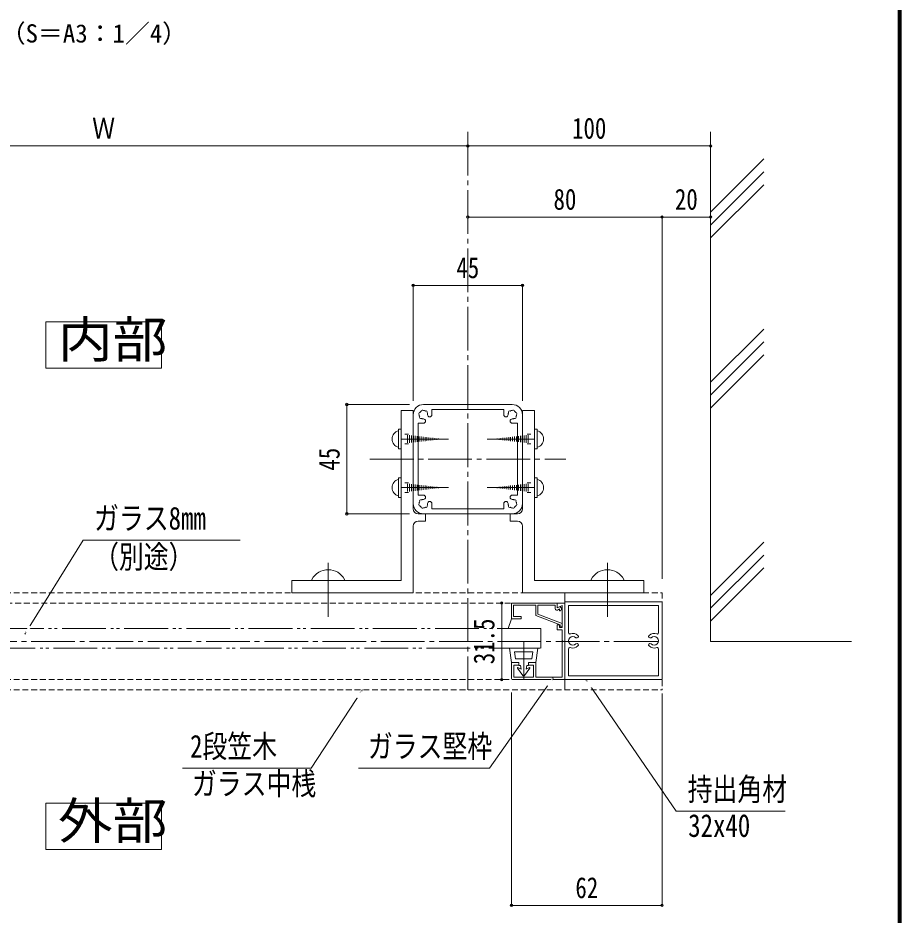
# Model space of a CAD drawing. Units: millimetres at full size; details may follow other scales. Extents: x -3475 to 3471, y -1129 to 1133.
# Drawn here: x -1000 to -273, y -749 to -11 of the extents above; entities that cross this region are included whole.
import ezdxf
from ezdxf.enums import TextEntityAlignment as Align

# ---------------------------------------------------------------- set-up
doc = ezdxf.new("R2010")
doc.units = ezdxf.units.MM
doc.header["$LTSCALE"] = 4
doc.header["$PDMODE"] = 32
doc.header["$PDSIZE"] = 2
for name, pattern in [('CHAIN2', [12, 9, -1, 1, -1]), ('DASHED1', [1.8, 1.2, -0.6]), ('DOUBLE_CHAIN2', [12.8, 9, -1, 0.6, -0.6, 0.6, -1])]:
    doc.linetypes.add(name, pattern=pattern)
for name, color, linetype, lineweight in [('0-0_0', 7, 'Continuous', 9), ('0-1_1手摺寸法', 3, 'Continuous', 9), ('0-3_2A', 1, 'DOUBLE_CHAIN2', 9), ('0-4_2隠れ', 6, 'DASHED1', 9), ('0-5_2躯体隠れ', 6, 'DASHED1', 9), ('0-6_2躯体線', 4, 'Continuous', 5), ('0-7_3中心線', 2, 'CHAIN2', 9), ('0-8_41ｱﾙﾐ', 6, 'Continuous', 9), ('0-A_4アルミ', 6, 'Continuous', 9), ('1-2_P4-12', 7, 'Continuous', 9), ('1-3_WAKU', 7, 'Continuous', 9)]:
    doc.layers.add(name, color=color, linetype=linetype, lineweight=lineweight)
doc.styles.add('ＭＳ ゴシック', font='')
doc.styles.get('ＭＳ ゴシック').set_extended_font_data('MS Gothic')

msp = doc.modelspace()

# ---------------------------------------------------------------- linework, layer by layer
at = {"layer": '0-0_0'}
for points in [[(-994.646, -518.077), (-946.648, -440.816), (-817.504, -440.816)], [(-559.576, -554.077), (-611.993, -628.598), (-720.018, -628.598)], [(-532.677, -555.577), (-458.216, -663.923), (-368.406, -663.923)], [(-716.518, -564.077), (-758.934, -628.598), (-864.968, -628.598)]]:
    msp.add_lwpolyline(points, dxfattribs=at)
at = {"layer": '0-1_1手摺寸法'}
for p, q in [((-629.844, -116.215), (-1229.844, -116.215)), ((-1225.244, -116.215), (-634.444, -116.215)), ((-629.844, -116.06), (-629.844, -116.215)), ((-429.844, -116.215), (-629.844, -116.215)), ((-625.244, -116.215), (-434.444, -116.215)), ((-469.844, -174.721), (-629.844, -174.721)), ((-625.244, -174.721), (-474.444, -174.721)), ((-469.844, -472.577), (-469.844, -174.721)), ((-429.844, -174.721), (-469.844, -174.721)), ((-465.244, -174.721), (-434.444, -174.721)), ((-674.844, -325.977), (-674.844, -231.031)), ((-674.844, -231.031), (-584.844, -231.031)), ((-589.444, -231.031), (-670.244, -231.031)), ((-584.844, -325.977), (-584.844, -231.031)), ((-677.944, -329.077), (-729.488, -329.077)), ((-729.488, -419.077), (-729.488, -329.077)), ((-729.488, -333.677), (-729.488, -414.477)), ((-677.944, -419.077), (-729.488, -419.077)), ((-605.344, -492.577), (-601.926, -492.577)), ((-601.926, -492.577), (-601.926, -555.573)), ((-601.926, -550.973), (-601.926, -497.177)), ((-593.844, -505.577), (-596.728, -513.577)), ((-572.244, -529.577), (-595.444, -529.577)), ((-595.444, -529.577), (-593.844, -541.577)), ((-583.844, -524.476), (-583.844, -555.379)), ((-572.244, -529.577), (-573.844, -541.577)), ((-576.276, -532.577), (-591.412, -532.577)), ((-591.412, -532.577), (-590.612, -538.577)), ((-577.076, -538.577), (-590.612, -538.577)), ((-576.276, -532.577), (-577.076, -538.577)), ((-587.844, -541.577), (-593.844, -541.577)), ((-584.647, -552.173), (-588.985, -546.056)), ((-585.844, -546.977), (-588.624, -545.602)), ((-587.844, -541.577), (-587.844, -543.977)), ((-586.344, -543.977), (-587.844, -543.977)), ((-586.344, -543.977), (-585.844, -546.977)), ((-578.703, -546.056), (-583.041, -552.173)), ((-581.344, -543.977), (-581.844, -546.977)), ((-579.064, -545.602), (-581.844, -546.977)), ((-579.844, -543.977), (-581.344, -543.977)), ((-573.844, -541.577), (-579.844, -541.577)), ((-579.844, -541.577), (-579.844, -543.977)), ((-604.436, -555.573), (-601.926, -555.573)), ((-593.844, -566.077), (-593.844, -741.498)), ((-469.844, -567.077), (-469.844, -741.498)), ((-593.844, -741.498), (-469.844, -741.498)), ((-474.444, -741.498), (-589.244, -741.498))]:
    msp.add_line(p, q, dxfattribs=at)
for centre, radius, start, end in [((-588.744, -545.877), 0.3, 66.371, 216.607), ((-578.944, -545.877), 0.3, 323.393, 113.629), ((-583.844, -551.577), 1, 216.607, 323.393)]:
    msp.add_arc(centre, radius, start, end, dxfattribs=at)
for p in [(-629.844, -116.215), (-429.844, -116.215), (-629.844, -174.721), (-469.844, -174.721), (-429.844, -174.721), (-674.844, -231.031), (-584.844, -231.031), (-729.488, -329.077), (-729.488, -419.077), (-601.926, -492.577), (-601.926, -555.573), (-593.844, -741.498), (-469.844, -741.498)]:
    msp.add_point(p, dxfattribs=at)
at = {"layer": '0-3_2A'}
msp.add_lwpolyline([(-1175.844, -529.577), (-569.588, -529.577), (-569.588, -513.577), (-1175.844, -513.577)], close=True, dxfattribs=at)
at = {"layer": '0-4_2隠れ'}
msp.add_line((-469.844, -484.077), (-469.844, -564.077), dxfattribs=at)
at = {"layer": '0-5_2躯体隠れ'}
for p, q in [((-1392.668, -484.077), (-469.844, -484.077)), ((-1189.844, -492.577), (-549.844, -492.577)), ((-1392.668, -555.577), (-549.844, -555.577)), ((-1392.668, -564.077), (-469.844, -564.077))]:
    msp.add_line(p, q, dxfattribs=at)
at = {"layer": '0-6_2躯体線'}
for p, q in [((-386.014, -126.926), (-429.844, -170.756)), ((-386.014, -137.535), (-429.844, -181.365)), ((-386.014, -148.144), (-429.844, -191.974)), ((-386.014, -266.978), (-429.844, -310.809)), ((-386.014, -277.587), (-429.844, -321.418)), ((-386.014, -288.196), (-429.844, -332.026)), ((-686.844, -349.505), (-686.844, -365.505)), ((-684.844, -349.505), (-686.844, -349.505)), ((-678.844, -353.505), (-681.844, -353.505)), ((-679.519, -354.269), (-679.519, -360.741)), ((-677.919, -354.449), (-677.919, -360.562)), ((-581.769, -354.449), (-581.769, -360.562)), ((-580.844, -353.505), (-577.844, -353.505)), ((-580.169, -354.269), (-580.169, -360.741)), ((-574.844, -349.505), (-572.844, -349.505)), ((-572.844, -349.505), (-572.844, -365.505)), ((-684.844, -357.505), (-645.756, -357.505)), ((-678.844, -361.505), (-681.844, -361.505)), ((-676.319, -354.629), (-676.319, -360.382)), ((-674.719, -354.809), (-674.719, -360.202)), ((-673.119, -354.988), (-673.119, -360.022)), ((-671.519, -355.168), (-671.519, -359.842)), ((-669.919, -355.348), (-669.919, -359.662)), ((-668.319, -355.528), (-668.319, -359.483)), ((-666.719, -355.708), (-666.719, -359.303)), ((-665.119, -355.887), (-665.119, -359.123)), ((-663.519, -356.067), (-663.519, -358.944)), ((-661.919, -356.247), (-661.919, -358.764)), ((-660.319, -356.426), (-660.319, -358.584)), ((-658.719, -356.606), (-658.719, -358.404)), ((-657.119, -356.786), (-657.119, -358.224)), ((-655.519, -356.966), (-655.519, -358.044)), ((-653.919, -357.146), (-653.919, -357.865)), ((-652.319, -357.326), (-652.319, -357.685)), ((-574.844, -357.505), (-613.932, -357.505)), ((-607.369, -357.326), (-607.369, -357.685)), ((-605.769, -357.146), (-605.769, -357.865)), ((-604.169, -356.966), (-604.169, -358.044)), ((-602.569, -356.786), (-602.569, -358.224)), ((-600.969, -356.606), (-600.969, -358.404)), ((-599.369, -356.426), (-599.369, -358.584)), ((-597.769, -356.247), (-597.769, -358.764)), ((-596.169, -356.067), (-596.169, -358.944)), ((-594.569, -355.887), (-594.569, -359.123)), ((-592.969, -355.708), (-592.969, -359.303)), ((-591.369, -355.528), (-591.369, -359.483)), ((-589.769, -355.348), (-589.769, -359.662)), ((-588.169, -355.168), (-588.169, -359.842)), ((-586.569, -354.988), (-586.569, -360.022)), ((-584.969, -354.809), (-584.969, -360.202)), ((-583.369, -354.629), (-583.369, -360.382)), ((-580.844, -361.505), (-577.844, -361.505)), ((-684.844, -365.505), (-686.844, -365.505)), ((-574.844, -365.505), (-572.844, -365.505)), ((-686.844, -389.505), (-686.844, -405.505)), ((-684.844, -389.505), (-686.844, -389.505)), ((-574.844, -389.505), (-572.844, -389.505)), ((-572.844, -389.505), (-572.844, -405.505)), ((-684.844, -397.505), (-645.756, -397.505)), ((-678.844, -393.505), (-681.844, -393.505)), ((-679.519, -394.269), (-679.519, -400.741)), ((-677.919, -394.449), (-677.919, -400.562)), ((-676.319, -394.629), (-676.319, -400.382)), ((-674.719, -394.809), (-674.719, -400.202)), ((-673.119, -394.988), (-673.119, -400.022)), ((-671.519, -395.168), (-671.519, -399.842)), ((-669.919, -395.348), (-669.919, -399.662)), ((-668.319, -395.528), (-668.319, -399.483)), ((-666.719, -395.708), (-666.719, -399.303)), ((-665.119, -395.887), (-665.119, -399.123)), ((-663.519, -396.067), (-663.519, -398.944)), ((-661.919, -396.247), (-661.919, -398.764)), ((-660.319, -396.426), (-660.319, -398.584)), ((-658.719, -396.606), (-658.719, -398.404)), ((-657.119, -396.786), (-657.119, -398.224)), ((-655.519, -396.966), (-655.519, -398.044)), ((-653.919, -397.146), (-653.919, -397.865)), ((-652.319, -397.326), (-652.319, -397.685)), ((-574.844, -397.505), (-613.932, -397.505)), ((-607.369, -397.326), (-607.369, -397.685)), ((-605.769, -397.146), (-605.769, -397.865)), ((-604.169, -396.966), (-604.169, -398.044)), ((-602.569, -396.786), (-602.569, -398.224)), ((-600.969, -396.606), (-600.969, -398.404)), ((-599.369, -396.426), (-599.369, -398.584)), ((-597.769, -396.247), (-597.769, -398.764)), ((-596.169, -396.067), (-596.169, -398.944)), ((-594.569, -395.887), (-594.569, -399.123)), ((-592.969, -395.708), (-592.969, -399.303)), ((-591.369, -395.528), (-591.369, -399.483)), ((-589.769, -395.348), (-589.769, -399.662)), ((-588.169, -395.168), (-588.169, -399.842)), ((-586.569, -394.988), (-586.569, -400.022)), ((-584.969, -394.809), (-584.969, -400.202)), ((-583.369, -394.629), (-583.369, -400.382)), ((-581.769, -394.449), (-581.769, -400.562)), ((-580.844, -393.505), (-577.844, -393.505)), ((-580.169, -394.269), (-580.169, -400.741)), ((-684.844, -405.505), (-686.844, -405.505)), ((-678.844, -401.505), (-681.844, -401.505)), ((-580.844, -401.505), (-577.844, -401.505)), ((-574.844, -405.505), (-572.844, -405.505)), ((-386.014, -442.446), (-429.844, -486.277)), ((-386.014, -453.055), (-429.844, -496.885)), ((-744.844, -503.958), (-744.844, -459.444)), ((-514.844, -503.958), (-514.844, -459.444)), ((-386.014, -463.664), (-429.844, -507.494)), ((-758.344, -473.077), (-758.344, -474.077)), ((-758.344, -474.077), (-731.344, -474.077)), ((-731.344, -473.077), (-731.344, -474.077)), ((-528.344, -473.077), (-528.344, -474.077)), ((-501.344, -474.077), (-528.344, -474.077)), ((-501.344, -473.077), (-501.344, -474.077))]:
    msp.add_line(p, q, dxfattribs=at)
msp.add_lwpolyline([(-429.844, -104.56), (-429.844, -524.077), (-313.953, -524.077)], dxfattribs=at)
for centre, radius, start, end in [((-685.266, -357.505), 6.981, 103.067, 256.933), ((-574.422, -357.505), 6.981, 283.067, 76.933), ((-685.266, -397.505), 6.981, 103.067, 256.933), ((-574.422, -397.505), 6.981, 283.067, 76.933), ((-744.844, -480.468), 15.391, 28.699, 151.301), ((-514.844, -480.468), 15.391, 28.699, 151.301)]:
    msp.add_arc(centre, radius, start, end, dxfattribs=at)
at = {"layer": '0-7_3中心線'}
for p, q in [((-629.844, -104.56), (-629.844, -564.077)), ((-710.458, -374.077), (-549.23, -374.077)), ((-1325.458, -524.077), (-469.844, -524.077))]:
    msp.add_line(p, q, dxfattribs=at)
at = {"layer": '0-8_41ｱﾙﾐ'}
for p, q in [((-593.244, -329.077), (-666.444, -329.077)), ((-674.844, -334.077), (-674.844, -414.896)), ((-674.844, -337.477), (-674.844, -410.677)), ((-600.244, -333.077), (-659.444, -333.077)), ((-659.444, -333.077), (-659.444, -337.477)), ((-600.244, -333.077), (-600.244, -337.477)), ((-584.844, -334.077), (-584.844, -414.896)), ((-584.844, -337.477), (-584.844, -410.677)), ((-666.444, -344.477), (-670.844, -344.477)), ((-670.844, -344.477), (-670.844, -403.677)), ((-593.244, -344.477), (-588.844, -344.477)), ((-588.844, -344.477), (-588.844, -403.677)), ((-666.444, -403.677), (-670.844, -403.677)), ((-593.244, -403.677), (-588.844, -403.677)), ((-659.444, -415.077), (-659.444, -410.677)), ((-600.244, -415.077), (-600.244, -410.677)), ((-593.244, -419.077), (-666.444, -419.077)), ((-600.244, -415.077), (-659.444, -415.077)), ((-549.844, -564.077), (-549.844, -484.077)), ((-593.844, -492.577), (-556.244, -492.577)), ((-593.844, -505.577), (-593.844, -492.577)), ((-592.244, -494.177), (-573.844, -494.177)), ((-592.244, -503.577), (-592.244, -494.177)), ((-573.844, -502.72), (-573.844, -494.177)), ((-572.244, -494.177), (-557.844, -494.177)), ((-572.244, -501.63), (-572.244, -494.177)), ((-557.844, -497.224), (-557.844, -494.177)), ((-556.244, -496.577), (-556.244, -492.577)), ((-556.244, -492.577), (-556.244, -496.577)), ((-549.844, -492.577), (-556.244, -492.577)), ((-556.244, -496.577), (-552.244, -494.577)), ((-552.244, -512.577), (-552.244, -494.577)), ((-549.844, -555.577), (-549.844, -491.577)), ((-549.844, -491.577), (-469.844, -491.577)), ((-546.844, -517.039), (-546.844, -494.577)), ((-546.844, -494.577), (-472.844, -494.577)), ((-472.844, -494.577), (-472.844, -517.039)), ((-469.844, -491.577), (-469.844, -555.577)), ((-572.244, -501.63), (-552.244, -509.486)), ((-554.96, -495.935), (-556.244, -496.577)), ((-554.244, -497.366), (-556.107, -498.298)), ((-554.244, -498.966), (-554.244, -497.366)), ((-585.844, -505.577), (-593.844, -505.577)), ((-585.844, -503.577), (-592.244, -503.577)), ((-585.844, -505.577), (-585.844, -503.577)), ((-573.844, -502.72), (-553.844, -510.577)), ((-552.244, -509.486), (-552.244, -511.377)), ((-556.244, -510.577), (-556.244, -514.577)), ((-554.244, -510.577), (-556.244, -510.577)), ((-556.244, -514.577), (-552.244, -514.577)), ((-554.244, -510.577), (-554.244, -512.577)), ((-552.244, -512.577), (-554.244, -512.577)), ((-553.844, -511.377), (-553.844, -510.577)), ((-552.244, -514.577), (-552.244, -523.477)), ((-551.83, -523.739), (-552.244, -523.477)), ((-551.83, -524.415), (-552.244, -524.677)), ((-552.244, -524.677), (-552.244, -553.577)), ((-546.844, -552.577), (-546.844, -530.115)), ((-472.844, -530.115), (-472.844, -552.577)), ((-587.844, -541.577), (-593.844, -541.577)), ((-593.844, -541.577), (-593.844, -554.577)), ((-587.844, -541.577), (-587.844, -543.577)), ((-579.844, -541.577), (-573.844, -541.577)), ((-579.844, -541.577), (-579.844, -543.577)), ((-573.844, -541.577), (-573.844, -553.577)), ((-575.844, -553.577), (-591.844, -553.577)), ((-552.244, -553.577), (-573.844, -553.577)), ((-546.844, -552.577), (-472.844, -552.577)), ((-549.844, -555.577), (-469.844, -555.577))]:
    msp.add_line(p, q, dxfattribs=at)
for points in [[(-670.663, -419.077), (-664.844, -419.077), (-664.844, -425.077), (-670.663, -425.077)], [(-589.025, -419.077), (-594.844, -419.077), (-594.844, -425.077), (-589.025, -425.077)], [(-674.844, -429.258), (-674.844, -484.077), (-774.844, -484.077)], [(-584.844, -429.258), (-584.844, -484.077), (-484.844, -484.077)], [(-549.844, -492.577), (-549.844, -555.577), (-592.844, -555.577)], [(-587.844, -543.577), (-591.844, -543.577), (-591.844, -553.577)], [(-579.844, -543.577), (-575.844, -543.577), (-575.844, -553.577)]]:
    msp.add_lwpolyline(points, dxfattribs=at)
for centre, radius, start, end in [((-666.444, -337.477), 8.4, 90, 180), ((-593.244, -337.477), 8.4, 0, 90), ((-669.342, -336.7), 1, 165, 232.976), ((-669.342, -336.7), 1, 97.024, 165), ((-666.444, -337.477), 3.5, 180.359, 195), ((-666.444, -337.477), 3.5, 195, 209.641), ((-668.565, -339.598), 1, 157.024, 225), ((-666.444, -337.477), 3.5, 135, 149.641), ((-666.444, -337.477), 3.5, 120.359, 135), ((-667.22, -334.579), 1, 105, 172.976), ((-667.22, -334.579), 1, 37.024, 105), ((-666.444, -337.477), 3.5, 75, 89.641), ((-666.444, -337.477), 3.5, 60.359, 75), ((-664.323, -335.356), 1, 45, 112.976), ((-664.323, -335.356), 1, 337.024, 45), ((-666.444, -337.477), 3.5, 15, 29.641), ((-666.444, -337.477), 3.5, 0.359, 15), ((-661.194, -337.477), 1.75, 180, 0), ((-598.494, -337.477), 1.75, 180, 0), ((-593.244, -337.477), 3.5, 165, 179.641), ((-593.244, -337.477), 3.5, 150.359, 165), ((-595.365, -335.356), 1, 135, 202.976), ((-595.365, -335.356), 1, 67.024, 135), ((-593.244, -337.477), 3.5, 105, 119.641), ((-593.244, -337.477), 3.5, 90.359, 105), ((-592.468, -334.579), 1, 75, 142.976), ((-592.468, -334.579), 1, 7.024, 75), ((-593.244, -337.477), 3.5, 45, 59.641), ((-593.244, -337.477), 3.5, 30.359, 45), ((-591.123, -339.598), 1, 315, 22.976), ((-590.346, -336.7), 1, 15, 82.976), ((-593.244, -337.477), 3.5, 330.359, 345), ((-593.244, -337.477), 3.5, 345, 359.641), ((-590.346, -336.7), 1, 307.024, 15), ((-668.565, -339.598), 1, 225, 292.976), ((-666.444, -337.477), 3.5, 240.359, 255), ((-666.444, -337.477), 3.5, 255, 270), ((-666.444, -342.727), 1.75, 270, 90), ((-593.244, -342.727), 1.75, 90, 270), ((-593.244, -337.477), 3.5, 270, 285), ((-593.244, -337.477), 3.5, 285, 299.641), ((-591.123, -339.598), 1, 247.024, 315), ((-666.444, -405.427), 1.75, 270, 90), ((-593.244, -405.427), 1.75, 90, 270), ((-666.444, -410.677), 8.4, 180, 270), ((-669.342, -411.454), 1, 127.024, 195), ((-669.342, -411.454), 1, 195, 262.976), ((-666.444, -410.677), 3.5, 165, 179.641), ((-666.444, -410.677), 3.5, 150.359, 165), ((-668.565, -408.556), 1, 135, 202.976), ((-666.444, -410.677), 3.5, 210.359, 225), ((-668.565, -408.556), 1, 67.024, 135), ((-666.444, -410.677), 3.5, 225, 239.641), ((-666.444, -410.677), 3.5, 105, 119.641), ((-666.444, -410.677), 3.5, 90, 105), ((-664.323, -412.798), 1, 247.024, 315), ((-664.323, -412.798), 1, 315, 22.976), ((-666.444, -410.677), 3.5, 330.359, 345), ((-666.444, -410.677), 3.5, 345, 359.641), ((-661.194, -410.677), 1.75, 0, 180), ((-598.494, -410.677), 1.75, 0, 180), ((-593.244, -410.677), 3.5, 180.359, 195), ((-593.244, -410.677), 3.5, 195, 209.641), ((-595.365, -412.798), 1, 157.024, 225), ((-595.365, -412.798), 1, 225, 292.976), ((-593.244, -410.677), 3.5, 75, 90), ((-593.244, -410.677), 8.4, 270, 0), ((-593.244, -410.677), 3.5, 60.359, 75), ((-591.123, -408.556), 1, 45, 112.976), ((-593.244, -410.677), 3.5, 300.359, 315), ((-593.244, -410.677), 3.5, 315, 329.641), ((-591.123, -408.556), 1, 337.024, 45), ((-590.346, -411.454), 1, 277.024, 345), ((-593.244, -410.677), 3.5, 15, 29.641), ((-593.244, -410.677), 3.5, 0.359, 15), ((-590.346, -411.454), 1, 345, 52.976), ((-670.663, -414.896), 4.181, 180, 270), ((-667.22, -413.575), 1, 187.024, 255), ((-667.22, -413.575), 1, 255, 322.976), ((-666.444, -410.677), 3.5, 270.359, 285), ((-666.444, -410.677), 3.5, 285, 299.641), ((-593.244, -410.677), 3.5, 240.359, 255), ((-593.244, -410.677), 3.5, 255, 269.641), ((-592.468, -413.575), 1, 217.024, 285), ((-592.468, -413.575), 1, 285, 352.976), ((-589.025, -414.896), 4.181, 270, 0), ((-670.663, -429.258), 4.181, 90, 180), ((-589.025, -429.258), 4.181, 0, 90), ((-556.644, -497.224), 1.2, 180, 296.565), ((-554.244, -497.366), 1.6, 0, 116.565), ((-554.244, -497.366), 1.6, 270, 0), ((-553.044, -511.377), 0.8, 180, 0), ((-552.044, -524.077), 0.4, 302.334, 57.666), ((-545.844, -517.039), 1, 180, 290.925), ((-543.344, -523.577), 3.5, 45.258, 314.742), ((-543.344, -523.577), 6, 45.258, 110.925), ((-540.1, -519.542), 1.735, 243.335, 313.825), ((-540, -520.203), 1.25, 331.81, 45.258), ((-479.688, -520.203), 1.25, 134.742, 208.19), ((-479.588, -519.542), 1.735, 226.175, 296.665), ((-476.344, -523.577), 6, 69.075, 134.742), ((-476.344, -523.577), 3.5, 225.258, 134.742), ((-473.844, -517.039), 1, 249.075, 0), ((-545.844, -530.115), 1, 69.075, 180), ((-543.344, -523.577), 6, 249.075, 314.742), ((-540.1, -527.612), 1.735, 46.173, 116.667), ((-540, -526.951), 1.25, 314.742, 28.19), ((-479.688, -526.951), 1.25, 151.81, 225.258), ((-479.588, -527.612), 1.735, 63.333, 133.827), ((-476.344, -523.577), 6, 225.258, 290.925), ((-473.844, -530.115), 1, 0, 110.925), ((-592.844, -554.577), 1, 180, 270)]:
    msp.add_arc(centre, radius, start, end, dxfattribs=at)
at = {"layer": '0-A_4アルミ'}
for p, q in [((-684.844, -334.077), (-674.844, -334.077)), ((-684.844, -334.077), (-684.844, -474.077)), ((-574.844, -334.077), (-584.844, -334.077)), ((-574.844, -334.077), (-574.844, -474.077)), ((-774.844, -474.077), (-774.844, -484.077)), ((-684.844, -474.077), (-774.844, -474.077)), ((-574.844, -474.077), (-484.844, -474.077)), ((-484.844, -474.077), (-484.844, -484.077))]:
    msp.add_line(p, q, dxfattribs=at)
at = {"layer": '1-2_P4-12'}
msp.add_line((-977.507, -261.032), (-977.507, -299.042), dxfattribs=at)
msp.add_lwpolyline([(-977.507, -299.042), (-882.181, -299.042), (-882.181, -261.032), (-977.507, -261.032)], dxfattribs=at)
msp.add_lwpolyline([(-977.507, -695.376), (-882.181, -695.376), (-882.181, -657.366), (-977.507, -657.366)], close=True, dxfattribs=at)
at = {"layer": '1-3_WAKU'}
for p, q in [((-275.404, -1126.71), (-275.404, 1130.89)), ((-274.804, -1127.31), (-274.804, 1131.49)), ((-274.204, -1127.91), (-274.204, 1132.09)), ((-273.604, -1128.51), (-273.604, 1132.69)), ((-273.004, -1129.11), (-273.004, 1133.29))]:
    msp.add_line(p, q, dxfattribs=at)

# ---------------------------------------------------------------- texts
at = {"layer": '0-0_0', "style": 'ＭＳ ゴシック'}
msp.add_text('（S＝A3：1／4）', height=15.01, dxfattribs=at).set_placement((-1014.564, -35.544), align=Align.BOTTOM_LEFT)
at = {"layer": '0-0_0', "style": 'ＭＳ ゴシック', "width": 0.8}
for s, p in [('ガラス8mm', (-937.727, -437.673)), ('（別途）', (-937.727, -469.461)), ('2段笠木 ', (-858.642, -625.456)), ('ガラス堅枠', (-712.176, -625.456)), ('ガラス中桟', (-857.126, -656.229)), ('持出角材', (-448.781, -660.78)), ('32x40', (-448.326, -690.713))]:
    msp.add_text(s, height=18.77, dxfattribs=at).set_placement(p, align=Align.BOTTOM_LEFT)
at = {"layer": '0-1_1手摺寸法', "color": 7, "style": 'ＭＳ ゴシック', "width": 0.8}
for s, p in [('Ｗ', (-939.265, -115.396)), ('100', (-543.975, -115.396)), ('80', (-559.265, -173.902)), ('20', (-459.265, -173.902)), ('45', (-639.265, -230.212)), ('62', (-541.265, -740.679))]:
    msp.add_text(s, height=17.27, dxfattribs=at).set_placement(p, align=Align.BOTTOM_LEFT)
for s, p in [('45', (-730.307, -383.498)), ('31.5', (-602.745, -542.916))]:
    msp.add_text(s, height=17.27, rotation=90, dxfattribs=at).set_placement(p, align=Align.BOTTOM_LEFT)
at = {"layer": '1-2_P4-12', "style": 'ＭＳ ゴシック', "width": 1.1}
for s, p in [('内部', (-967.447, -299.506)), ('外部', (-967.447, -695.839))]:
    msp.add_text(s, height=30.03, dxfattribs=at).set_placement(p, align=Align.BOTTOM_LEFT)

# ---------------------------------------------------------------- next in the draw order: wipeouts: each hides what was drawn before it
for points in [[(-991.668, -510.652), (-989.308, -512.118), (-994.646, -518.077), (-994.646, -518.077)], [(-562.973, -561.32), (-565.245, -559.722), (-559.576, -554.077), (-559.576, -554.077)], [(-527.07, -561.283), (-529.36, -562.857), (-532.677, -555.577), (-532.677, -555.577)], [(-719.684, -571.424), (-722.006, -569.897), (-716.518, -564.077), (-716.518, -564.077)]]:
    msp.add_wipeout(points)

doc.saveas('drawing.dxf')
